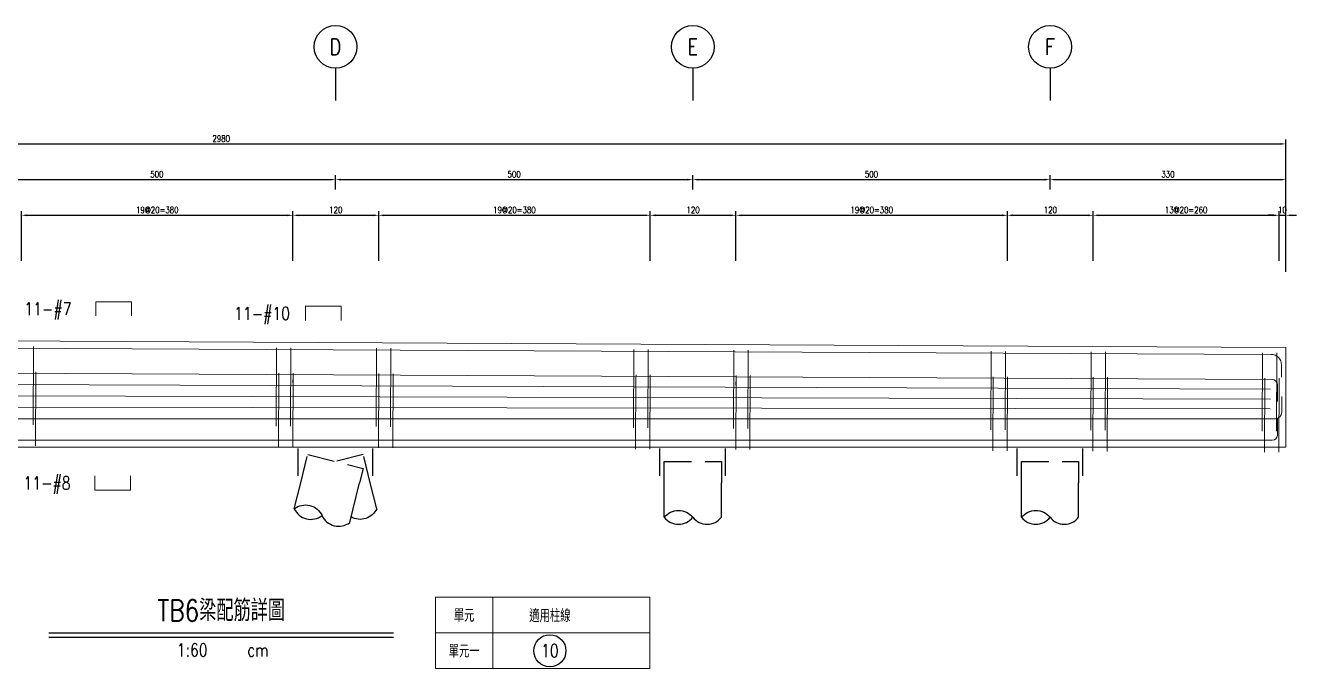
# Model space of a CAD drawing. Extents: x -4754 to 4976, y -19960 to 3841.
# Drawn here: x 951 to 2730, y -310 to 591 of the extents above; entities that cross this region are included whole.
import ezdxf
from ezdxf.enums import TextEntityAlignment as Align

# ---------------------------------------------------------------- set-up
doc = ezdxf.new("R2010")
doc.units = 0
doc.header["$LTSCALE"] = 3
doc.linetypes.add('DASHED', pattern=[19.05, 12.7, -6.35])
doc.layers.get('0').update_dxf_attribs({"linetype": 'CONTINUOUS'})
doc.layers.add('HB_0', color=7, linetype='CONTINUOUS', transparency=0.5)
for name, color, linetype in [('HB_DIM', 1, 'CONTINUOUS'), ('HB_SYMBOLS', 7, 'CONTINUOUS'), ('HB_TXT_CTEXT', 2, 'CONTINUOUS'), ('鋼筋', 3, 'CONTINUOUS')]:
    doc.layers.add(name, color=color, linetype=linetype)
doc.styles.get("Standard").update_dxf_attribs({"font": 'ROMANS.shx', "width": 0.8, "bigfont": 'chineset.shx'})
doc.dimstyles.new('30', dxfattribs={"dimscale": 3, "dimtxt": 3, "dimasz": 2.5, "dimexe": 2, "dimexo": 2, "dimgap": 1, "dimtad": 1, "dimdsep": 46, "dimtxsty": 'Standard', "dimcen": 0, "dimclrd": 256, "dimclre": 256, "dimclrt": 2, "dimadec": 0, "dimazin": 0, "dimtfac": 1, "dimtix": 1, "dimtmove": 2, "dimatfit": 3, "dimfxl": 1, "dimtolj": 1, "dimtzin": 0, "dimarcsym": 0})

# ---------------------------------------------------------------- blocks, each defined once
blk = doc.blocks.new('pile_racked_Transverse')
at = {"layer": 'HB_0', "color": 252, "linetype": 'DASHED'}
for p, q in [((-52.2, -40), (-52.2, 0)), ((52.2, -40), (52.2, 0))]:
    blk.add_line(p, q, dxfattribs=at)
at = {"layer": 'HB_0', "linetype": 'Continuous'}
for p, q in [((-57.7, -86), (-48.7, -50)), ((19.9, -105.4), (33.7, -50)), ((57.7, -86), (48.7, -50))]:
    blk.add_line(p, q, dxfattribs=at)
at = {"layer": 'HB_0', "color": 252, "linetype": 'DASHED'}
for points in [[(-48.7, -50), (-38.8, -10.3), (38.8, -29.7), (33.7, -50)], [(48.7, -50), (38.8, -10.3), (0, -20)]]:
    blk.add_lwpolyline(points, dxfattribs=at)
at = {"layer": 'HB_0', "linetype": 'Continuous'}
for points in [[(-57.7, -86, -0.48), (-18.9, -95.7, 0.48), (19.9, -105.4, 0.48)], [(-57.7, -86, 0.48), (-18.9, -95.7, 0.48)], [(57.7, -86, -0.439137), (21.8, -97.6, -0.439137)]]:
    blk.add_lwpolyline(points, format="xyb", dxfattribs=at)
blk = doc.blocks.new('pile_vertical')
at = {"color": 252, "linetype": 'DASHED'}
for p, q in [((-46, -40), (-46, 0)), ((46, -40), (46, 0))]:
    blk.add_line(p, q, dxfattribs=at)
at = {"linetype": 'Continuous'}
for p, q in [((-40, -98.1), (-40, -50)), ((40, -98.1), (40, -50))]:
    blk.add_line(p, q, dxfattribs=at)
at = {"color": 252, "linetype": 'DASHED'}
blk.add_lwpolyline([(-40, -50), (-40, -20), (40, -20), (40, -50)], dxfattribs=at)
at = {"linetype": 'Continuous'}
for points in [[(-40, -98.1, -0.48), (0, -98.1, 0.48), (40, -98.1, 0.48)], [(-40, -98.1, 0.48), (0, -98.1, 0.48)]]:
    blk.add_lwpolyline(points, format="xyb", dxfattribs=at)
blk = doc.blocks.new('line_guide')
at = {"color": 4, "linetype": 'Continuous'}
blk.add_line((0, 0), (0, -45), dxfattribs=at)
blk.add_circle((0, 30), 30, dxfattribs=at)
at = {"color": 4, "linetype": 'Continuous', "width": 0.8}
blk.add_attdef('A', text='', height=22.5, dxfattribs=at).set_placement((0, 30), align=Align.MIDDLE)
blk = doc.blocks.new('title_beam')
at = {"color": 3, "linetype": 'Continuous'}
blk.add_line((-241.2, 0), (241.2, 0), dxfattribs=at)
at = {"color": 1, "linetype": 'Continuous'}
blk.add_line((-241.2, -6), (241.2, -6), dxfattribs=at)
at = {"color": 3, "linetype": 'Continuous', "width": 0.8}
blk.add_attdef('TITLE', text='', height=30, dxfattribs=at).set_placement((0, 33), align=Align.MIDDLE)
at = {"linetype": 'Continuous', "width": 0.8}
blk.add_attdef('SCALE', text='', height=18, dxfattribs=at).set_placement((-40.6, -24), align=Align.MIDDLE)
blk.add_attdef('CM', (36.5, -33), '', height=18, dxfattribs=at)
blk = doc.blocks.new('line_tag')
at = {"layer": 'HB_SYMBOLS', "color": 4, "linetype": 'Continuous'}
blk.add_circle((0, 0), 22.5, dxfattribs=at)
at = {"color": 4, "linetype": 'Continuous', "width": 0.8}
blk.add_attdef('A', text='', height=18, dxfattribs=at).set_placement((0, 0), align=Align.MIDDLE)
blk = doc.blocks.new('*D72')
at = {"layer": 'HB_DIM', "linetype": 'Continuous', "lineweight": -2}
for p, q in [((945.1, 261.2), (945.1, 331.2)), ((952.6, 325.2), (1317.5, 325.2)), ((1325, 261.2), (1325, 331.2))]:
    blk.add_line(p, q, dxfattribs=at)
at = {"layer": 'HB_DIM'}
for points in [[(952.6, 326.4), (952.6, 323.9), (945.1, 325.2)], [(1317.5, 323.9), (1317.5, 326.4), (1325, 325.2)]]:
    blk.add_solid(points, dxfattribs=at)
at = {"layer": 'HB_DIM', "color": 2, "linetype": 'Continuous', "insert": (1135.1, 332.7), "char_height": 9, "attachment_point": 5, "rotation": 0}
blk.add_mtext('\\A1;19@20=380', dxfattribs=at)
blk = doc.blocks.new('*D73')
at = {"layer": 'HB_DIM', "linetype": 'Continuous', "lineweight": -2}
for p, q in [((1325, 261.2), (1325, 331.2)), ((1332.5, 325.2), (1437.5, 325.2)), ((1445, 261.2), (1445, 331.2))]:
    blk.add_line(p, q, dxfattribs=at)
at = {"layer": 'HB_DIM'}
for points in [[(1332.5, 326.4), (1332.5, 323.9), (1325, 325.2)], [(1437.5, 323.9), (1437.5, 326.4), (1445, 325.2)]]:
    blk.add_solid(points, dxfattribs=at)
at = {"layer": 'HB_DIM', "color": 2, "linetype": 'Continuous', "insert": (1385, 332.7), "char_height": 9, "attachment_point": 5, "rotation": 0}
blk.add_mtext('\\A1;120', dxfattribs=at)
blk = doc.blocks.new('*D74')
at = {"layer": 'HB_DIM', "linetype": 'Continuous', "lineweight": -2}
for p, q in [((1445, 261.2), (1445, 331.2)), ((1452.5, 325.2), (1817.5, 325.2)), ((1825, 261.2), (1825, 331.2))]:
    blk.add_line(p, q, dxfattribs=at)
at = {"layer": 'HB_DIM'}
for points in [[(1452.5, 326.4), (1452.5, 323.9), (1445, 325.2)], [(1817.5, 323.9), (1817.5, 326.4), (1825, 325.2)]]:
    blk.add_solid(points, dxfattribs=at)
at = {"layer": 'HB_DIM', "color": 2, "linetype": 'Continuous', "insert": (1635, 332.7), "char_height": 9, "attachment_point": 5, "rotation": 0}
blk.add_mtext('\\A1;19@20=380', dxfattribs=at)
blk = doc.blocks.new('*D75')
at = {"layer": 'HB_DIM', "linetype": 'Continuous', "lineweight": -2}
for p, q in [((1825, 261.2), (1825, 331.2)), ((1832.5, 325.2), (1937.5, 325.2)), ((1945, 261.2), (1945, 331.2))]:
    blk.add_line(p, q, dxfattribs=at)
at = {"layer": 'HB_DIM'}
for points in [[(1832.5, 326.4), (1832.5, 323.9), (1825, 325.2)], [(1937.5, 323.9), (1937.5, 326.4), (1945, 325.2)]]:
    blk.add_solid(points, dxfattribs=at)
at = {"layer": 'HB_DIM', "color": 2, "linetype": 'Continuous', "insert": (1885, 332.7), "char_height": 9, "attachment_point": 5, "rotation": 0}
blk.add_mtext('\\A1;120', dxfattribs=at)
blk = doc.blocks.new('*D76')
at = {"layer": 'HB_DIM', "linetype": 'Continuous', "lineweight": -2}
for p, q in [((1945, 261.2), (1945, 331.2)), ((1952.5, 325.2), (2317.5, 325.2)), ((2325, 261.2), (2325, 331.2))]:
    blk.add_line(p, q, dxfattribs=at)
at = {"layer": 'HB_DIM'}
for points in [[(1952.5, 326.4), (1952.5, 323.9), (1945, 325.2)], [(2317.5, 323.9), (2317.5, 326.4), (2325, 325.2)]]:
    blk.add_solid(points, dxfattribs=at)
at = {"layer": 'HB_DIM', "color": 2, "linetype": 'Continuous', "insert": (2135, 332.7), "char_height": 9, "attachment_point": 5, "rotation": 0}
blk.add_mtext('\\A1;19@20=380', dxfattribs=at)
blk = doc.blocks.new('*D77')
at = {"layer": 'HB_DIM', "linetype": 'Continuous', "lineweight": -2}
for p, q in [((2325, 261.2), (2325, 331.2)), ((2332.5, 325.2), (2437.5, 325.2)), ((2445, 261.2), (2445, 331.2))]:
    blk.add_line(p, q, dxfattribs=at)
at = {"layer": 'HB_DIM'}
for points in [[(2332.5, 326.4), (2332.5, 323.9), (2325, 325.2)], [(2437.5, 323.9), (2437.5, 326.4), (2445, 325.2)]]:
    blk.add_solid(points, dxfattribs=at)
at = {"layer": 'HB_DIM', "color": 2, "linetype": 'Continuous', "insert": (2385, 332.7), "char_height": 9, "attachment_point": 5, "rotation": 0}
blk.add_mtext('\\A1;120', dxfattribs=at)
blk = doc.blocks.new('*D78')
at = {"layer": 'HB_DIM', "linetype": 'Continuous', "lineweight": -2}
for p, q in [((2445, 261.2), (2445, 331.2)), ((2452.5, 325.2), (2697.5, 325.2)), ((2705, 261.2), (2705, 331.2))]:
    blk.add_line(p, q, dxfattribs=at)
at = {"layer": 'HB_DIM'}
for points in [[(2452.5, 326.4), (2452.5, 323.9), (2445, 325.2)], [(2697.5, 323.9), (2697.5, 326.4), (2705, 325.2)]]:
    blk.add_solid(points, dxfattribs=at)
at = {"layer": 'HB_DIM', "color": 2, "linetype": 'Continuous', "insert": (2575, 332.7), "char_height": 9, "attachment_point": 5, "rotation": 0}
blk.add_mtext('\\A1;13@20=260', dxfattribs=at)
blk = doc.blocks.new('*D79')
at = {"layer": 'HB_DIM', "linetype": 'Continuous', "lineweight": -2}
for p, q in [((2697.5, 325.2), (2690, 325.2)), ((2705, 261.2), (2705, 331.2)), ((2705, 325.2), (2714.6, 325.2)), ((2714.6, 261.2), (2714.6, 331.2)), ((2722.1, 325.2), (2729.6, 325.2))]:
    blk.add_line(p, q, dxfattribs=at)
at = {"layer": 'HB_DIM'}
for points in [[(2697.5, 323.9), (2697.5, 326.4), (2705, 325.2)], [(2722.1, 326.4), (2722.1, 323.9), (2714.6, 325.2)]]:
    blk.add_solid(points, dxfattribs=at)
at = {"layer": 'HB_DIM', "color": 2, "linetype": 'Continuous', "insert": (2709.8, 332.7), "char_height": 9, "attachment_point": 5, "rotation": 0}
blk.add_mtext('\\A1;10', dxfattribs=at)
blk = doc.blocks.new('*D80')
at = {"layer": 'HB_DIM', "linetype": 'Continuous', "lineweight": -2}
for p, q in [((-265.4, 261.2), (-265.4, 431.2)), ((2714.6, 246.2), (2714.6, 431.2)), ((-257.9, 425.2), (2707.1, 425.2))]:
    blk.add_line(p, q, dxfattribs=at)
at = {"layer": 'HB_DIM'}
for points in [[(-257.9, 426.4), (-257.9, 423.9), (-265.4, 425.2)], [(2707.1, 423.9), (2707.1, 426.4), (2714.6, 425.2)]]:
    blk.add_solid(points, dxfattribs=at)
at = {"layer": 'HB_DIM', "color": 2, "linetype": 'Continuous', "insert": (1224.6, 432.7), "char_height": 9, "attachment_point": 5, "rotation": 0}
blk.add_mtext('\\A1;2980', dxfattribs=at)
blk = doc.blocks.new('*D84')
at = {"layer": 'HB_DIM', "linetype": 'Continuous', "lineweight": -2}
for p, q in [((884.6, 361.2), (884.6, 381.2)), ((892.1, 375.2), (1377.1, 375.2)), ((1384.6, 361.2), (1384.6, 381.2))]:
    blk.add_line(p, q, dxfattribs=at)
at = {"layer": 'HB_DIM'}
for points in [[(892.1, 376.4), (892.1, 373.9), (884.6, 375.2)], [(1377.1, 373.9), (1377.1, 376.4), (1384.6, 375.2)]]:
    blk.add_solid(points, dxfattribs=at)
at = {"layer": 'HB_DIM', "color": 2, "linetype": 'Continuous', "insert": (1134.6, 382.7), "char_height": 9, "attachment_point": 5, "rotation": 0}
blk.add_mtext('\\A1;500', dxfattribs=at)
blk = doc.blocks.new('*D85')
at = {"layer": 'HB_DIM', "linetype": 'Continuous', "lineweight": -2}
for p, q in [((1384.6, 361.2), (1384.6, 381.2)), ((1392.1, 375.2), (1877.1, 375.2)), ((1884.6, 361.2), (1884.6, 381.2))]:
    blk.add_line(p, q, dxfattribs=at)
at = {"layer": 'HB_DIM'}
for points in [[(1392.1, 376.4), (1392.1, 373.9), (1384.6, 375.2)], [(1877.1, 373.9), (1877.1, 376.4), (1884.6, 375.2)]]:
    blk.add_solid(points, dxfattribs=at)
at = {"layer": 'HB_DIM', "color": 2, "linetype": 'Continuous', "insert": (1634.6, 382.7), "char_height": 9, "attachment_point": 5, "rotation": 0}
blk.add_mtext('\\A1;500', dxfattribs=at)
blk = doc.blocks.new('*D86')
at = {"layer": 'HB_DIM', "linetype": 'Continuous', "lineweight": -2}
for p, q in [((1884.6, 361.2), (1884.6, 381.2)), ((1892.1, 375.2), (2377.1, 375.2)), ((2384.6, 361.2), (2384.6, 381.2))]:
    blk.add_line(p, q, dxfattribs=at)
at = {"layer": 'HB_DIM'}
for points in [[(1892.1, 376.4), (1892.1, 373.9), (1884.6, 375.2)], [(2377.1, 373.9), (2377.1, 376.4), (2384.6, 375.2)]]:
    blk.add_solid(points, dxfattribs=at)
at = {"layer": 'HB_DIM', "color": 2, "linetype": 'Continuous', "insert": (2134.6, 382.7), "char_height": 9, "attachment_point": 5, "rotation": 0}
blk.add_mtext('\\A1;500', dxfattribs=at)
blk = doc.blocks.new('*D87')
at = {"layer": 'HB_DIM', "linetype": 'Continuous', "lineweight": -2}
for p, q in [((2384.6, 361.2), (2384.6, 381.2)), ((2392.1, 375.2), (2707.1, 375.2)), ((2714.6, 261.2), (2714.6, 381.2))]:
    blk.add_line(p, q, dxfattribs=at)
at = {"layer": 'HB_DIM'}
for points in [[(2392.1, 376.4), (2392.1, 373.9), (2384.6, 375.2)], [(2707.1, 373.9), (2707.1, 376.4), (2714.6, 375.2)]]:
    blk.add_solid(points, dxfattribs=at)
at = {"layer": 'HB_DIM', "color": 2, "linetype": 'Continuous', "insert": (2549.6, 382.7), "char_height": 9, "attachment_point": 5, "rotation": 0}
blk.add_mtext('\\A1;330', dxfattribs=at)

msp = doc.modelspace()

# ---------------------------------------------------------------- linework, layer by layer
at = {"layer": 'HB_0', "lineweight": 5}
msp.add_lwpolyline([(-265.427, 0.198), (-265.427, 155.198), (2714.573, 140.198), (2714.573, 0.198), (-265.427, 0.198)], dxfattribs=at)
at = {"layer": 'HB_DIM', "color": 1, "linetype": 'Continuous'}
msp.add_lwpolyline([(1224.523, 137.699, 0, 1.25, 0), (1224.523, 152.699, 0, 0, 0), (1224.523, 187.699, 0, 0, 0), (1242.523, 187.699, 0, 0, 0)], format="xyseb", dxfattribs=at)
at = {"layer": 'HB_TXT_CTEXT', "color": 4, "lineweight": 5, "true_color": 0x00ffff}
for p, q in [((1604.573, -209.802), (1604.573, -309.802)), ((1524.573, -259.802), (1824.573, -259.802))]:
    msp.add_line(p, q, dxfattribs=at)
msp.add_lwpolyline([(1524.573, -209.802), (1524.573, -309.802), (1824.573, -309.802), (1824.573, -209.802), (1524.573, -209.802)], dxfattribs=at)
at = {"layer": 'HB_TXT_CTEXT', "lineweight": 5}
for points in [[(1049.051, 184.177, -84.5), (1049.051, 204.177, -84.5), (1099.051, 204.177, -84.5), (1099.051, 184.177, -84.5)], [(1342.523, 177.699, -84.5), (1342.523, 197.699, -84.5), (1392.523, 197.699, -84.5), (1392.523, 177.699, -84.5)], [(1047.798, -39.808, -84.5), (1047.798, -59.808, -84.5), (1097.798, -59.808, -84.5), (1097.798, -39.808, -84.5)]]:
    msp.add_polyline3d(points, dxfattribs=at)
at = {"layer": '鋼筋', "lineweight": 5}
for p, q in [((-244.987, 145.095, -84.5), (2694.033, 130.302, -84.5)), ((-244.987, 145.095, -68.8), (2694.033, 130.302, -68.8)), ((-244.987, 145.095, -53.1), (2694.033, 130.302, -53.1)), ((-244.987, 145.095, -37.4), (2694.033, 130.302, -37.4)), ((-244.987, 145.095, -21.7), (2694.033, 130.302, -21.7)), ((-244.987, 145.095, -6), (2694.033, 130.302, -6)), ((-244.987, 145.095, 9.7), (2694.033, 130.302, 9.7)), ((-244.987, 145.095, 25.4), (2694.033, 130.302, 25.4)), ((-244.987, 145.095, 41.1), (2694.033, 130.302, 41.1)), ((-244.987, 145.095, 56.8), (2694.033, 130.302, 56.8)), ((-244.987, 145.095, 72.5), (2694.033, 130.302, 72.5)), ((962.1, 137.421, 80.905), (961.587, 35.562, 80.905)), ((961.587, 35.562, -80.905), (962.1, 137.421, -80.905)), ((962.052, 127.881, 72.955), (962.1, 137.421, 72.955)), ((962.1, 137.421, -72.955), (962.052, 127.881, -72.955)), ((1302.095, 135.71, 80.905), (1301.583, 33.851, 80.905)), ((1301.583, 33.851, -80.905), (1302.095, 135.71, -80.905)), ((1302.047, 126.17, 72.955), (1302.095, 135.71, 72.955)), ((1302.095, 135.71, -72.955), (1302.047, 126.17, -72.955)), ((1322.095, 135.609, 80.905), (1321.582, 33.75, 80.905)), ((1321.582, 33.75, -80.905), (1322.095, 135.609, -80.905)), ((1322.047, 126.069, 72.955), (1322.095, 135.609, 72.955)), ((1322.095, 135.609, -72.955), (1322.047, 126.069, -72.955)), ((1442.094, 135.005, 80.905), (1441.581, 33.146, 80.905)), ((1441.581, 33.146, -80.905), (1442.094, 135.005, -80.905)), ((1442.046, 125.465, 72.955), (1442.094, 135.005, 72.955)), ((1442.094, 135.005, -72.955), (1442.046, 125.465, -72.955)), ((1462.093, 134.905, 80.905), (1461.581, 33.045, 80.905)), ((1461.581, 33.045, -80.905), (1462.093, 134.905, -80.905)), ((1462.045, 125.365, 72.955), (1462.093, 134.905, 72.955)), ((1462.093, 134.905, -72.955), (1462.045, 125.365, -72.955)), ((1802.089, 133.193, 80.905), (1801.576, 31.334, 80.905)), ((1801.576, 31.334, -80.905), (1802.089, 133.193, -80.905)), ((1802.041, 123.653, 72.955), (1802.089, 133.193, 72.955)), ((1802.089, 133.193, -72.955), (1802.041, 123.653, -72.955)), ((1822.089, 133.093, 80.905), (1821.576, 31.233, 80.905)), ((1821.576, 31.233, -80.905), (1822.089, 133.093, -80.905)), ((1822.041, 123.553, 72.955), (1822.089, 133.093, 72.955)), ((1822.089, 133.093, -72.955), (1822.041, 123.553, -72.955)), ((1942.087, 132.489, 80.905), (1941.575, 30.629, 80.905)), ((1941.575, 30.629, -80.905), (1942.087, 132.489, -80.905)), ((1942.039, 122.949, 72.955), (1942.087, 132.489, 72.955)), ((1942.087, 132.489, -72.955), (1942.039, 122.949, -72.955)), ((1962.087, 132.388, 80.905), (1961.574, 30.529, 80.905)), ((1961.574, 30.529, -80.905), (1962.087, 132.388, -80.905)), ((1962.039, 122.848, 72.955), (1962.087, 132.388, 72.955)), ((1962.087, 132.388, -72.955), (1962.039, 122.848, -72.955)), ((2302.083, 130.676, 80.905), (2301.57, 28.817, 80.905)), ((2301.57, 28.817, -80.905), (2302.083, 130.676, -80.905)), ((2302.035, 121.137, 72.955), (2302.083, 130.676, 72.955)), ((2302.083, 130.676, -72.955), (2302.035, 121.137, -72.955)), ((2322.082, 130.576, 80.905), (2321.57, 28.716, 80.905)), ((2321.57, 28.716, -80.905), (2322.082, 130.576, -80.905)), ((2322.034, 121.036, 72.955), (2322.082, 130.576, 72.955)), ((2322.082, 130.576, -72.955), (2322.034, 121.036, -72.955)), ((2442.081, 129.972, 80.905), (2441.568, 28.112, 80.905)), ((2441.568, 28.112, -80.905), (2442.081, 129.972, -80.905)), ((2442.033, 120.432, 72.955), (2442.081, 129.972, 72.955)), ((2442.081, 129.972, -72.955), (2442.033, 120.432, -72.955)), ((2462.081, 129.871, 80.905), (2461.568, 28.012, 80.905)), ((2461.568, 28.012, -80.905), (2462.081, 129.871, -80.905)), ((2462.033, 120.331, 72.955), (2462.081, 129.871, 72.955)), ((2462.081, 129.871, -72.955), (2462.033, 120.331, -72.955)), ((2682.078, 128.764, 80.905), (2681.565, 26.904, 80.905)), ((2681.565, 26.904, -80.905), (2682.078, 128.764, -80.905)), ((2682.03, 119.224, 72.955), (2682.078, 128.764, 72.955)), ((2682.078, 128.764, -72.955), (2682.03, 119.224, -72.955)), ((2702.078, 128.663, 80.905), (2701.565, 26.804, 80.905)), ((2701.565, 26.804, -80.905), (2702.078, 128.663, -80.905)), ((2702.03, 119.123, 72.955), (2702.078, 128.663, 72.955)), ((2702.078, 128.663, -72.955), (2702.03, 119.123, -72.955)), ((-245.103, 110.098, -84.5), (2695.282, 95.297, -84.5)), ((-245.103, 110.098, -67.6), (2695.282, 95.297, -67.6)), ((-245.103, 110.098, -50.7), (2695.282, 95.297, -50.7)), ((-245.103, 110.098, -33.8), (2695.282, 95.297, -33.8)), ((-245.103, 110.098, -16.9), (2695.282, 95.297, -16.9)), ((-245.103, 110.098), (2695.282, 95.297)), ((-245.103, 110.098, 16.9), (2695.282, 95.297, 16.9)), ((-245.103, 110.098, 33.8), (2695.282, 95.297, 33.8)), ((-245.103, 110.098, 50.7), (2695.282, 95.297, 50.7)), ((-245.103, 110.098, 67.6), (2695.282, 95.297, 67.6)), ((-245.103, 110.098, 84.5), (2695.282, 95.297, 84.5)), ((2708.45, 115.739, -84.5), (2708.364, 98.619, -84.5)), ((2708.45, 115.739, -68.8), (2708.364, 98.619, -68.8)), ((2708.45, 115.739, -53.1), (2708.364, 98.619, -53.1)), ((2708.45, 115.739, -37.4), (2708.364, 98.619, -37.4)), ((2708.45, 115.739, -21.7), (2708.364, 98.619, -21.7)), ((2708.45, 115.739, -6), (2708.364, 98.619, -6)), ((2708.45, 115.739, 9.7), (2708.364, 98.619, 9.7)), ((2708.45, 115.739, 25.4), (2708.364, 98.619, 25.4)), ((2708.45, 115.739, 41.1), (2708.364, 98.619, 41.1)), ((2708.45, 115.739, 56.8), (2708.364, 98.619, 56.8)), ((2708.45, 115.739, 72.5), (2708.364, 98.619, 72.5)), ((-242.961, 92.594, -84.5), (2692.983, 81.551, -84.5)), ((-242.961, 92.594, 84.5), (2692.983, 81.551, 84.5)), ((965.101, 101.874, 86.405), (964.618, 6.017, 86.405)), ((964.618, 6.017, -86.405), (965.101, 101.874, -86.405)), ((965.053, 92.334, 78.455), (965.101, 101.874, 78.455)), ((965.101, 101.874, -78.455), (965.053, 92.334, -78.455)), ((1305.096, 100.163, 86.405), (1304.614, 4.305, 86.405)), ((1304.614, 4.305, -86.405), (1305.096, 100.163, -86.405)), ((1305.048, 90.623, 78.455), (1305.096, 100.163, 78.455)), ((1305.096, 100.163, -78.455), (1305.048, 90.623, -78.455)), ((1325.096, 100.062, 86.405), (1324.614, 4.205, 86.405)), ((1324.614, 4.205, -86.405), (1325.096, 100.062, -86.405)), ((1325.048, 90.522, 78.455), (1325.096, 100.062, 78.455)), ((1325.096, 100.062, -78.455), (1325.048, 90.522, -78.455)), ((1445.095, 99.458, 86.405), (1444.612, 3.6, 86.405)), ((1444.612, 3.6, -86.405), (1445.095, 99.458, -86.405)), ((1445.047, 89.918, 78.455), (1445.095, 99.458, 78.455)), ((1445.095, 99.458, -78.455), (1445.047, 89.918, -78.455)), ((1465.094, 99.357, 86.405), (1464.612, 3.5, 86.405)), ((1464.612, 3.5, -86.405), (1465.094, 99.357, -86.405)), ((1465.046, 89.817, 78.455), (1465.094, 99.357, 78.455)), ((1465.094, 99.357, -78.455), (1465.046, 89.817, -78.455)), ((1805.09, 97.646, 86.405), (1804.608, 1.788, 86.405)), ((1804.608, 1.788, -86.405), (1805.09, 97.646, -86.405)), ((1805.042, 88.106, 78.455), (1805.09, 97.646, 78.455)), ((1805.09, 97.646, -78.455), (1805.042, 88.106, -78.455)), ((1825.09, 97.545, 86.405), (1824.607, 1.688, 86.405)), ((1824.607, 1.688, -86.405), (1825.09, 97.545, -86.405)), ((1825.042, 88.005, 78.455), (1825.09, 97.545, 78.455)), ((1825.09, 97.545, -78.455), (1825.042, 88.005, -78.455)), ((1945.088, 96.941, 86.405), (1944.606, 1.084, 86.405)), ((1944.606, 1.084, -86.405), (1945.088, 96.941, -86.405)), ((1945.04, 87.401, 78.455), (1945.088, 96.941, 78.455)), ((1945.088, 96.941, -78.455), (1945.04, 87.401, -78.455)), ((1965.088, 96.841, 86.405), (1964.606, 0.983, 86.405)), ((1964.606, 0.983, -86.405), (1965.088, 96.841, -86.405)), ((1965.04, 87.301, 78.455), (1965.088, 96.841, 78.455)), ((1965.088, 96.841, -78.455), (1965.04, 87.301, -78.455)), ((2305.084, 95.129, 86.405), (2304.601, -0.728, 86.405)), ((2304.601, -0.728, -86.405), (2305.084, 95.129, -86.405)), ((2305.036, 85.589, 78.455), (2305.084, 95.129, 78.455)), ((2305.084, 95.129, -78.455), (2305.036, 85.589, -78.455)), ((2325.084, 95.029, 86.405), (2324.601, -0.829, 86.405)), ((2324.601, -0.829, -86.405), (2325.084, 95.029, -86.405)), ((2325.036, 85.489, 78.455), (2325.084, 95.029, 78.455)), ((2325.084, 95.029, -78.455), (2325.036, 85.489, -78.455)), ((2445.082, 94.425, 86.405), (2444.6, -1.433, 86.405)), ((2444.6, -1.433, -86.405), (2445.082, 94.425, -86.405)), ((2445.034, 84.885, 78.455), (2445.082, 94.425, 78.455)), ((2445.082, 94.425, -78.455), (2445.034, 84.885, -78.455)), ((2465.082, 94.324, 86.405), (2464.599, -1.534, 86.405)), ((2464.599, -1.534, -86.405), (2465.082, 94.324, -86.405)), ((2465.034, 84.784, 78.455), (2465.082, 94.324, 78.455)), ((2465.082, 94.324, -78.455), (2465.034, 84.784, -78.455)), ((2685.079, 93.216, 86.405), (2684.596, -2.641, 86.405)), ((2684.596, -2.641, -86.405), (2685.079, 93.216, -86.405)), ((2685.031, 83.677, 78.455), (2685.079, 93.216, 78.455)), ((2685.079, 93.216, -78.455), (2685.031, 83.677, -78.455)), ((2705.079, 93.116, 86.405), (2704.596, -2.742, 86.405)), ((2704.596, -2.742, -86.405), (2705.079, 93.116, -86.405)), ((2705.031, 83.576, 78.455), (2705.079, 93.116, 78.455)), ((2705.079, 93.116, -78.455), (2705.031, 83.576, -78.455)), ((-243.049, 75.102, -84.5), (2692.906, 67.794, -84.5)), ((-243.049, 75.102, 84.5), (2692.906, 67.794, 84.5)), ((2703.013, 87.488, -84.5), (2702.895, 64.148, -84.5)), ((2703.013, 87.488, -67.6), (2702.895, 64.148, -67.6)), ((2703.013, 87.488, -50.7), (2702.895, 64.148, -50.7)), ((2703.013, 87.488, -33.8), (2702.895, 64.148, -33.8)), ((2703.013, 87.488, -16.9), (2702.895, 64.148, -16.9)), ((2703.013, 87.488), (2702.895, 64.148)), ((2703.013, 87.488, 16.9), (2702.895, 64.148, 16.9)), ((2703.013, 87.488, 33.8), (2702.895, 64.148, 33.8)), ((2703.013, 87.488, 50.7), (2702.895, 64.148, 50.7)), ((2703.013, 87.488, 67.6), (2702.895, 64.148, 67.6)), ((2703.013, 87.488, 84.5), (2702.895, 64.148, 84.5)), ((2708.819, 49.073, -84.5), (2708.932, 71.498, -84.5)), ((2708.819, 49.073, -67.6), (2708.932, 71.498, -67.6)), ((2708.819, 49.073, -50.7), (2708.932, 71.498, -50.7)), ((2708.819, 49.073, -33.8), (2708.932, 71.498, -33.8)), ((2708.819, 49.073, -16.9), (2708.932, 71.498, -16.9)), ((2708.819, 49.073), (2708.932, 71.498)), ((2708.819, 49.073, 16.9), (2708.932, 71.498, 16.9)), ((2708.819, 49.073, 33.8), (2708.932, 71.498, 33.8)), ((2708.819, 49.073, 50.7), (2708.932, 71.498, 50.7)), ((2708.819, 49.073, 67.6), (2708.932, 71.498, 67.6)), ((2708.819, 49.073, 84.5), (2708.932, 71.498, 84.5)), ((-243.137, 57.61, -84.5), (2692.825, 54.036, -84.5)), ((-243.137, 57.61, 84.5), (2692.825, 54.036, 84.5)), ((-250.29, 40.168, -84.5), (2699.93, 40.228, -84.5)), ((-250.29, 40.168, -67.6), (2699.93, 40.228, -67.6)), ((-250.29, 40.168, -50.7), (2699.93, 40.228, -50.7)), ((-250.29, 40.168, -33.8), (2699.93, 40.228, -33.8)), ((-250.29, 40.168, -16.9), (2699.93, 40.228, -16.9)), ((-250.29, 40.168), (2699.93, 40.228)), ((-250.29, 40.168, 16.9), (2699.93, 40.228, 16.9)), ((-250.29, 40.168, 33.8), (2699.93, 40.228, 33.8)), ((-250.29, 40.168, 50.7), (2699.93, 40.228, 50.7)), ((-250.29, 40.168, 67.6), (2699.93, 40.228, 67.6)), ((-250.29, 40.168, 84.5), (2699.93, 40.228, 84.5)), ((2702.657, 16.91, -84.5), (2702.78, 41.213, -84.5)), ((2702.657, 16.91, -67.6), (2702.78, 41.213, -67.6)), ((2702.657, 16.91, -50.7), (2702.78, 41.213, -50.7)), ((2702.657, 16.91, -33.8), (2702.78, 41.213, -33.8)), ((2702.657, 16.91, -16.9), (2702.78, 41.213, -16.9)), ((2702.657, 16.91), (2702.78, 41.213)), ((2702.657, 16.91, 16.9), (2702.78, 41.213, 16.9)), ((2702.657, 16.91, 33.8), (2702.78, 41.213, 33.8)), ((2702.657, 16.91, 50.7), (2702.78, 41.213, 50.7)), ((2702.657, 16.91, 67.6), (2702.78, 41.213, 67.6)), ((2702.657, 16.91, 84.5), (2702.78, 41.213, 84.5)), ((961.567, 31.587, 76.93), (961.567, 31.587, -76.93)), ((1301.563, 29.876, 76.93), (1301.563, 29.876, -76.93)), ((1321.562, 29.775, 76.93), (1321.562, 29.775, -76.93)), ((1441.561, 29.171, 76.93), (1441.561, 29.171, -76.93)), ((1461.561, 29.07, 76.93), (1461.561, 29.07, -76.93)), ((1801.556, 27.359, 76.93), (1801.556, 27.359, -76.93)), ((1821.556, 27.258, 76.93), (1821.556, 27.258, -76.93)), ((1941.555, 26.654, 76.93), (1941.555, 26.654, -76.93)), ((1961.554, 26.554, 76.93), (1961.554, 26.554, -76.93)), ((2301.55, 24.842, 76.93), (2301.55, 24.842, -76.93)), ((2321.55, 24.742, 76.93), (2321.55, 24.742, -76.93)), ((2441.548, 24.138, 76.93), (2441.548, 24.138, -76.93)), ((2461.548, 24.037, 76.93), (2461.548, 24.037, -76.93)), ((2681.545, 22.929, 76.93), (2681.545, 22.929, -76.93)), ((2701.545, 22.829, 76.93), (2701.545, 22.829, -76.93)), ((-246.657, 10.138, -84.5), (2695.973, 10.258, -84.5)), ((-246.657, 10.138, -67.6), (2695.973, 10.258, -67.6)), ((-246.657, 10.138, -50.7), (2695.973, 10.258, -50.7)), ((-246.657, 10.138, -33.8), (2695.973, 10.258, -33.8)), ((-246.657, 10.138, -16.9), (2695.973, 10.258, -16.9)), ((-246.657, 10.138), (2695.973, 10.258)), ((-246.657, 10.138, 16.9), (2695.973, 10.258, 16.9)), ((-246.657, 10.138, 33.8), (2695.973, 10.258, 33.8)), ((-246.657, 10.138, 50.7), (2695.973, 10.258, 50.7)), ((-246.657, 10.138, 67.6), (2695.973, 10.258, 67.6)), ((-246.657, 10.138, 84.5), (2695.973, 10.258, 84.5)), ((964.598, 2.042, 82.43), (964.598, 2.042, -82.43)), ((1304.594, 0.33, 82.43), (1304.594, 0.33, -82.43)), ((1324.594, 0.23, 82.43), (1324.594, 0.23, -82.43)), ((1444.592, -0.374, 82.43), (1444.592, -0.374, -82.43)), ((1464.592, -0.475, 82.43), (1464.592, -0.475, -82.43)), ((1804.588, -2.187, 82.43), (1804.588, -2.187, -82.43)), ((1824.587, -2.287, 82.43), (1824.587, -2.287, -82.43)), ((1944.586, -2.891, 82.43), (1944.586, -2.891, -82.43)), ((1964.586, -2.992, 82.43), (1964.586, -2.992, -82.43)), ((2304.581, -4.703, 82.43), (2304.581, -4.703, -82.43)), ((2324.581, -4.804, 82.43), (2324.581, -4.804, -82.43)), ((2444.579, -5.408, 82.43), (2444.579, -5.408, -82.43)), ((2464.579, -5.509, 82.43), (2464.579, -5.509, -82.43)), ((2684.576, -6.616, 82.43), (2684.576, -6.616, -82.43)), ((2704.576, -6.717, 82.43), (2704.576, -6.717, -82.43))]:
    msp.add_line(p, q, dxfattribs=at)
at = {"layer": '鋼筋', "lineweight": 5, "extrusion": (0.999987, -0.005033, 0)}
for centre, start, end in [((142.262, 76.93, 961.396), 270, 90), ((142.262, -76.93, 961.396), 270, 90), ((142.262, 76.93, 1301.396), 270, 90), ((142.262, -76.93, 1301.396), 270, 90), ((142.262, 76.93, 1321.396), 270, 90), ((142.262, -76.93, 1321.396), 270, 90), ((142.262, 76.93, 1441.396), 270, 90), ((142.262, -76.93, 1441.396), 270, 90), ((142.262, 76.93, 1461.396), 270, 90), ((142.262, -76.93, 1461.396), 270, 90), ((142.262, 76.93, 1801.396), 270, 90), ((142.262, -76.93, 1801.396), 270, 90), ((142.262, 76.93, 1821.396), 270, 90), ((142.262, -76.93, 1821.396), 270, 90), ((142.262, 76.93, 1941.396), 270, 90), ((142.262, -76.93, 1941.396), 270, 90), ((142.262, 76.93, 1961.396), 270, 90), ((142.262, -76.93, 1961.396), 270, 90), ((142.262, 76.93, 2301.396), 270, 90), ((142.262, -76.93, 2301.396), 270, 90), ((142.262, 76.93, 2321.396), 270, 90), ((142.262, -76.93, 2321.396), 270, 90), ((142.262, 76.93, 2441.396), 270, 90), ((142.262, -76.93, 2441.396), 270, 90), ((142.262, 76.93, 2461.396), 270, 90), ((142.262, -76.93, 2461.396), 270, 90), ((142.262, 76.93, 2681.396), 270, 90), ((142.262, -76.93, 2681.396), 270, 90), ((142.262, 76.93, 2701.396), 270, 90), ((142.262, -76.93, 2701.396), 270, 90), ((106.731, 82.43, 964.576), 270, 90), ((106.731, -82.43, 964.576), 270, 90), ((106.731, 82.43, 1304.576), 270, 90), ((106.731, -82.43, 1304.576), 270, 90), ((106.731, 82.43, 1324.576), 270, 90), ((106.731, -82.43, 1324.576), 270, 90), ((106.731, 82.43, 1444.576), 270, 90), ((106.731, -82.43, 1444.576), 270, 90), ((106.731, 82.43, 1464.576), 270, 90), ((106.731, -82.43, 1464.576), 270, 90), ((106.731, 82.43, 1804.576), 270, 90), ((106.731, -82.43, 1804.576), 270, 90), ((106.731, 82.43, 1824.576), 270, 90), ((106.731, -82.43, 1824.576), 270, 90), ((106.731, 82.43, 1944.576), 270, 90), ((106.731, -82.43, 1944.576), 270, 90), ((106.731, 82.43, 1964.576), 270, 90), ((106.731, -82.43, 1964.576), 270, 90), ((106.731, 82.43, 2304.576), 270, 90), ((106.731, -82.43, 2304.576), 270, 90), ((106.731, 82.43, 2324.576), 270, 90), ((106.731, -82.43, 2324.576), 270, 90), ((106.731, 82.43, 2444.576), 270, 90), ((106.731, -82.43, 2444.576), 270, 90), ((106.731, 82.43, 2464.576), 270, 90), ((106.731, -82.43, 2464.576), 270, 90), ((106.731, 82.43, 2684.576), 270, 90), ((106.731, -82.43, 2684.576), 270, 90), ((106.731, 82.43, 2704.576), 270, 90), ((106.731, -82.43, 2704.576), 270, 90), ((40.402, 76.93, 961.396), 90, 180), ((40.402, -76.93, 961.396), 180, 270), ((40.402, 76.93, 1301.396), 90, 180), ((40.402, -76.93, 1301.396), 180, 270), ((40.402, 76.93, 1321.396), 90, 180), ((40.402, -76.93, 1321.396), 180, 270), ((40.402, 76.93, 1441.396), 90, 180), ((40.402, -76.93, 1441.396), 180, 270), ((40.402, 76.93, 1461.396), 90, 180), ((40.402, -76.93, 1461.396), 180, 270), ((40.402, 76.93, 1801.396), 90, 180), ((40.402, -76.93, 1801.396), 180, 270), ((40.402, 76.93, 1821.396), 90, 180), ((40.402, -76.93, 1821.396), 180, 270), ((40.402, 76.93, 1941.396), 90, 180), ((40.402, -76.93, 1941.396), 180, 270), ((40.402, 76.93, 1961.396), 90, 180), ((40.402, -76.93, 1961.396), 180, 270), ((40.402, 76.93, 2301.396), 90, 180), ((40.402, -76.93, 2301.396), 180, 270), ((40.402, 76.93, 2321.396), 90, 180), ((40.402, -76.93, 2321.396), 180, 270), ((40.402, 76.93, 2441.396), 90, 180), ((40.402, -76.93, 2441.396), 180, 270), ((40.402, 76.93, 2461.396), 90, 180), ((40.402, -76.93, 2461.396), 180, 270), ((40.402, 76.93, 2681.396), 90, 180), ((40.402, -76.93, 2681.396), 180, 270), ((40.402, 76.93, 2701.396), 90, 180), ((40.402, -76.93, 2701.396), 180, 270), ((10.872, 82.43, 964.576), 90, 180), ((10.872, -82.43, 964.576), 180, 270), ((10.872, 82.43, 1304.576), 90, 180), ((10.872, -82.43, 1304.576), 180, 270), ((10.872, 82.43, 1324.576), 90, 180), ((10.872, -82.43, 1324.576), 180, 270), ((10.872, 82.43, 1444.576), 90, 180), ((10.872, -82.43, 1444.576), 180, 270), ((10.872, 82.43, 1464.576), 90, 180), ((10.872, -82.43, 1464.576), 180, 270), ((10.872, 82.43, 1804.576), 90, 180), ((10.872, -82.43, 1804.576), 180, 270), ((10.872, 82.43, 1824.576), 90, 180), ((10.872, -82.43, 1824.576), 180, 270), ((10.872, 82.43, 1944.576), 90, 180), ((10.872, -82.43, 1944.576), 180, 270), ((10.872, 82.43, 1964.576), 90, 180), ((10.872, -82.43, 1964.576), 180, 270), ((10.872, 82.43, 2304.576), 90, 180), ((10.872, -82.43, 2304.576), 180, 270), ((10.872, 82.43, 2324.576), 90, 180), ((10.872, -82.43, 2324.576), 180, 270), ((10.872, 82.43, 2444.576), 90, 180), ((10.872, -82.43, 2444.576), 180, 270), ((10.872, 82.43, 2464.576), 90, 180), ((10.872, -82.43, 2464.576), 180, 270), ((10.872, 82.43, 2684.576), 90, 180), ((10.872, -82.43, 2684.576), 180, 270), ((10.872, 82.43, 2704.576), 90, 180), ((10.872, -82.43, 2704.576), 180, 270)]:
    msp.add_arc(centre, 3.975, start, end, dxfattribs=at)
at = {"layer": '鋼筋', "lineweight": 5, "extrusion": (0, 0, -1)}
for centre, radius, start in [((-2693.96, 115.812, 84.5), 14.49, 90.288399), ((-2693.96, 115.812, 68.8), 14.49, 90.288399), ((-2693.96, 115.812, 53.1), 14.49, 90.288399), ((-2693.96, 115.812, 37.4), 14.49, 90.288399), ((-2693.96, 115.812, 21.7), 14.49, 90.288399), ((-2693.96, 115.812, 6), 14.49, 90.288399), ((-2693.96, 115.812, -9.7), 14.49, 90.288399), ((-2693.96, 115.812, -25.4), 14.49, 90.288399), ((-2693.96, 115.812, -41.1), 14.49, 90.288399), ((-2693.96, 115.812, -56.8), 14.49, 90.288399), ((-2693.96, 115.812, -72.5), 14.49, 90.288399), ((-2695.243, 87.527, 84.5), 7.77, 90.288403), ((-2695.243, 87.527, 67.6), 7.77, 90.288403), ((-2695.243, 87.527, 50.7), 7.77, 90.288403), ((-2695.243, 87.527, 33.8), 7.77, 90.288403), ((-2695.243, 87.527, 16.9), 7.77, 90.288403), ((-2695.243, 87.527), 7.77, 90.288403), ((-2695.243, 87.527, -16.9), 7.77, 90.288403), ((-2695.243, 87.527, -33.8), 7.77, 90.288403), ((-2695.243, 87.527, -50.7), 7.77, 90.288403), ((-2695.243, 87.527, -67.6), 7.77, 90.288403), ((-2695.243, 87.527, -84.5), 7.77, 90.288403)]:
    msp.add_arc(centre, radius, start, 180.288399, dxfattribs=at)
at = {"layer": '鋼筋', "lineweight": 5}
for centre, radius, start in [((2699.929, 49.118, -84.5), 8.89, 270.001166), ((2699.929, 49.118, -67.6), 8.89, 270.001166), ((2699.929, 49.118, -50.7), 8.89, 270.001166), ((2699.929, 49.118, -33.8), 8.89, 270.001166), ((2699.929, 49.118, -16.9), 8.89, 270.001166), ((2699.929, 49.118), 8.89, 270.001166), ((2699.929, 49.118, 16.9), 8.89, 270.001166), ((2699.929, 49.118, 33.8), 8.89, 270.001166), ((2699.929, 49.118, 50.7), 8.89, 270.001166), ((2699.929, 49.118, 67.6), 8.89, 270.001166), ((2699.929, 49.118, 84.5), 8.89, 270.001166), ((2695.972, 16.943, -84.5), 6.685, 270.002342), ((2695.972, 16.943, -67.6), 6.685, 270.002342), ((2695.972, 16.943, -50.7), 6.685, 270.002342), ((2695.972, 16.943, -33.8), 6.685, 270.002342), ((2695.972, 16.943, -16.9), 6.685, 270.002342), ((2695.972, 16.943), 6.685, 270.002342), ((2695.972, 16.943, 16.9), 6.685, 270.002342), ((2695.972, 16.943, 33.8), 6.685, 270.002342), ((2695.972, 16.943, 50.7), 6.685, 270.002342), ((2695.972, 16.943, 67.6), 6.685, 270.002342), ((2695.972, 16.943, 84.5), 6.685, 270.002342)]:
    msp.add_arc(centre, radius, start, 359.711601, dxfattribs=at)

# ---------------------------------------------------------------- block references
at = {"layer": 'HB_0', "linetype": 'Continuous'}
for p, values in [((1384.573, 531.198), {'A': 'D'}), ((1884.573, 531.198), {'A': 'E'}), ((2384.573, 531.198), {'A': 'F'})]:
    msp.add_blockref('line_guide', p, dxfattribs=at).add_auto_attribs(values)
for name, p in [('pile_racked_Transverse', (1384.573, 0.198)), ('pile_vertical', (1884.573, 0.198)), ('pile_vertical', (2384.573, 0.198))]:
    msp.add_blockref(name, p, dxfattribs=at)
at = {"layer": 'HB_TXT_CTEXT', "linetype": 'Continuous'}
for name, p, values in [('title_beam', (1224.573, -259.802), {'TITLE': 'TB6梁配筋詳圖', 'SCALE': '1:60', 'CM': 'cm'}), ('line_tag', (1684.573, -284.802), {'A': '10'})]:
    msp.add_blockref(name, p, dxfattribs=at).add_auto_attribs(values)

# ---------------------------------------------------------------- texts
at = {"layer": 'HB_TXT_CTEXT', "linetype": 'Continuous', "width": 0.8}
for s, p in [('11-#7', (949.051, 194.177, -84.5)), ('11-#10', (1242.523, 187.699, -84.5)), ('11-#8', (947.798, -49.808, -84.5))]:
    msp.add_text(s, height=18, dxfattribs=at).set_placement(p, align=Align.MIDDLE_LEFT)
for s, p in [('單元', (1564.573, -234.802)), ('適用柱線', (1684.573, -234.802)), ('單元一', (1564.573, -284.802))]:
    msp.add_text(s, height=18, dxfattribs=at).set_placement(p, align=Align.MIDDLE)

# ---------------------------------------------------------------- dimensions: what is measured, and where the dimension line sits
at = {"layer": 'HB_DIM', "linetype": 'Continuous'}
for base, p1, p2, picture, middle in [((2714.573, 425.198), (-265.427, 255.198), (2714.573, 240.198), '*D80', (1224.573, 432.698)), ((1384.573, 375.198), (884.573, 355.198, 1055.5), (1384.573, 355.198, 1555.5), '*D84', (1134.573, 382.698)), ((1884.573, 375.198), (1384.573, 355.198, 1555.5), (1884.573, 355.198, 2055.5), '*D85', (1634.573, 382.698)), ((2384.573, 375.198), (1884.573, 355.198, 2055.5), (2384.573, 355.198, 2555.5), '*D86', (2134.573, 382.698)), ((2714.573, 375.198), (2384.573, 355.198, 2555.5), (2714.573, 255.198), '*D87', (2549.573, 382.698)), ((1445.047, 325.198), (1325.048, 255.198, 78.455), (1445.047, 255.198, 78.455), '*D73', (1385.047, 332.698)), ((1945.04, 325.198), (1825.042, 255.198, 78.455), (1945.04, 255.198, 78.455), '*D75', (1885.041, 332.698)), ((2445.034, 325.198), (2325.036, 255.198, 78.455), (2445.034, 255.198, 78.455), '*D77', (2385.035, 332.698)), ((2714.573, 325.198), (2705.031, 255.198, 78.455), (2714.573, 255.198), '*D79', (2709.802, 332.698))]:
    dim = msp.add_linear_dim(base=base, p1=p1, p2=p2, angle=0, dimstyle='30', override={"dimdec": 0, "dimpost": '<>'}, dxfattribs=at)
    dim.commit()
    dim.dimension.update_dxf_attribs({"geometry": picture, "text_midpoint": middle})
for base, p1, p2, text, picture, middle in [((1325.048, 325.198), (945.053, 255.198, 78.455), (1325.048, 255.198, 78.455), '19@20=<>', '*D72', (1135.051, 332.698)), ((1825.042, 325.198), (1445.047, 255.198, 78.455), (1825.042, 255.198, 78.455), '19@20=<>', '*D74', (1635.044, 332.698)), ((2325.036, 325.198), (1945.04, 255.198, 78.455), (2325.036, 255.198, 78.455), '19@20=<>', '*D76', (2135.038, 332.698)), ((2705.031, 325.198), (2445.034, 255.198, 78.455), (2705.031, 255.198, 78.455), '13@20=<>', '*D78', (2575.032, 332.698))]:
    dim = msp.add_linear_dim(base=base, p1=p1, p2=p2, angle=0, text=text, dimstyle='30', override={"dimdec": 0, "dimpost": '<>'}, dxfattribs=at)
    dim.commit()
    dim.dimension.update_dxf_attribs({"geometry": picture, "text_midpoint": middle})

doc.saveas('drawing.dxf')
